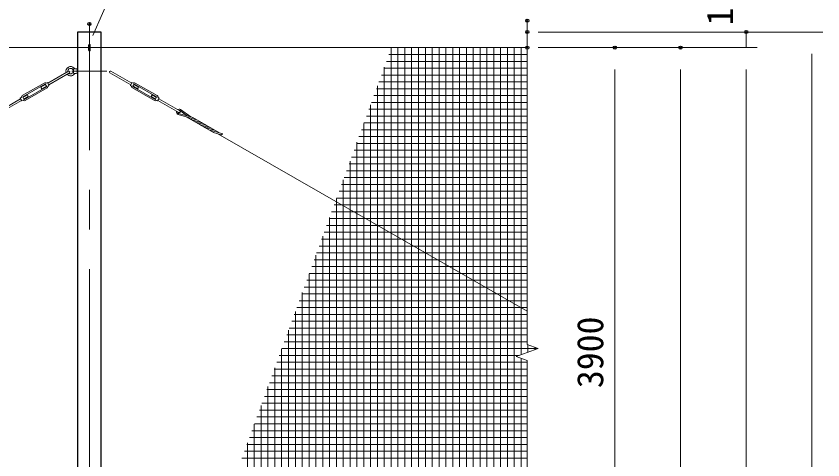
# Model space of a CAD drawing. Units: millimetres, scale not verified. Extents: x -14699 to 14701, y -10394 to 10396.
# Drawn here: x -2111 to 3047, y 2807 to 5645 of the extents above; entities that cross this region are included whole.
import ezdxf
from ezdxf.enums import TextEntityAlignment as Align

# ---------------------------------------------------------------- set-up
doc = ezdxf.new("R2010")
doc.units = ezdxf.units.MM
doc.header["$LTSCALE"] = 40
doc.header["$PDMODE"] = 32
doc.header["$PDSIZE"] = 20
doc.linetypes.add('USER1', pattern=[50.8, 31.75, -6.35, 6.35, -6.35])
for name, color, linetype, lineweight in [('0-1_D-STR1', 1, 'Continuous', 25), ('0-2_D-BMK', 2, 'USER1', 13), ('0-3_D-STR3', 3, 'Continuous', 13), ('0-7_D-STR-DIM', 7, 'Continuous', 13), ('0-A_D-STR-TXT', 7, 'Continuous', 13), ('0-B_D-STR2', 7, 'Continuous', 13)]:
    doc.layers.add(name, color=color, linetype=linetype, lineweight=lineweight)
doc.layers.add('0-9_Defpoints', color=8, linetype='Continuous')
doc.styles.add('ＭＳ ゴシック', font='')
doc.styles.get('ＭＳ ゴシック').set_extended_font_data('MS Gothic')

msp = doc.modelspace()

# ---------------------------------------------------------------- linework, layer by layer
at = {"layer": '0-1_D-STR1'}
msp.add_lwpolyline([(-1568.12, 5543.32), (-1718.12, 5543.32), (-1718.12, -1256.68), (-1568.12, -1256.68)], close=True, dxfattribs=at)
at = {"layer": '0-2_D-BMK'}
for p, q in [((-1643.12, -1307.68), (-1643.12, 5594.32)), ((-1755.62, 5293.32), (-1530.62, 5293.32))]:
    msp.add_line(p, q, dxfattribs=at)
at = {"layer": '0-3_D-STR3'}
for p, q in [((-10861.43, 5443.32), (1156.88, 5443.32)), ((-1649.12, 5460.32), (-1649.12, 5426.32)), ((-1637.12, 5460.32), (-1637.12, 5426.32)), ((-1775.86, 5292.79), (-1909.42, 5216.13)), ((-1769.89, 5282.39), (-1903.44, 5205.72)), ((-1743.9, 5306.82), (-1747.33, 5301.32)), ((-1747.33, 5301.32), (-1747.33, 5285.32)), ((-1743.9, 5279.82), (-1747.33, 5285.32)), ((-1720.9, 5308.32), (-1743.9, 5306.82)), ((-1743.9, 5306.82), (-1743.9, 5293.32)), ((-1743.9, 5279.82), (-1743.9, 5293.32)), ((-1720.9, 5278.32), (-1743.9, 5279.82)), ((-1720.9, 5308.32), (-1720.9, 5278.32)), ((-1720.9, 5301.32), (-1718.12, 5301.32)), ((-1720.9, 5285.32), (-1718.12, 5285.32)), ((-1512.13, 5282.39), (-1378.57, 5205.72)), ((-1506.16, 5292.79), (-1372.6, 5216.13)), ((-1931.87, 5217.08), (-2072.37, 5136.43)), ((-1911.41, 5219.6), (-1919.01, 5217.17)), ((-1901.45, 5202.26), (-1911.41, 5219.6)), ((-1380.56, 5202.26), (-1370.61, 5219.6)), ((-1370.61, 5219.6), (-1363.01, 5217.17)), ((-1350.14, 5217.08), (-1209.64, 5136.43)), ((-1927.64, 5209.71), (-2068.14, 5129.06)), ((-1918.18, 5193.23), (-2058.68, 5112.58)), ((-1913.95, 5185.86), (-2054.45, 5105.21)), ((-1924.16, 5207.67), (-1952.78, 5191.24)), ((-1917.44, 5195.96), (-1924.91, 5208.97)), ((-1901.45, 5202.26), (-1907.39, 5196.92)), ((-1380.56, 5202.26), (-1374.63, 5196.92)), ((-1368.07, 5185.86), (-1227.57, 5105.21)), ((-1364.57, 5195.96), (-1357.11, 5208.97)), ((-1363.83, 5193.23), (-1223.33, 5112.58)), ((-1357.85, 5207.67), (-1329.23, 5191.24)), ((-1354.38, 5209.71), (-1213.88, 5129.06)), ((-2082.88, 5116.57), (-2216.44, 5039.91)), ((-2061.41, 5113.32), (-2068.88, 5126.33)), ((-2039.51, 5141.46), (-2068.13, 5125.03)), ((-2033.54, 5131.05), (-2062.16, 5114.62)), ((-2033.54, 5131.05), (-2039.51, 5141.46)), ((-1248.48, 5131.05), (-1242.5, 5141.46)), ((-1248.48, 5131.05), (-1219.86, 5114.62)), ((-1242.5, 5141.46), (-1213.88, 5125.03)), ((-1220.6, 5113.32), (-1213.14, 5126.33)), ((-1199.14, 5116.57), (-1065.58, 5039.91)), ((-2076.9, 5106.16), (-2210.46, 5029.5)), ((-2074.91, 5102.69), (-2067.31, 5105.13)), ((-1207.11, 5102.69), (-1214.7, 5105.13)), ((-1205.11, 5106.16), (-1071.55, 5029.5)), ((-1075.74, 5015.16), (-959.17, 4981.89)), ((-1072.87, 5022.66), (-988, 4998.44)), ((-1064.15, 5040.65), (-1017.12, 5006.75)), ((-1059.98, 5047.5), (-994.46, 5000.28)), ((-848.81, 4901.16), (-1019.42, 4999.09)), ((-987.07, 4981.53), (-930.34, 4965.34)), ((-811.51, 4898.15), (-981.3, 4995.61)), ((-958.24, 4964.99), (-901.51, 4948.8)), ((-929.41, 4948.44), (-872.69, 4932.25)), ((-900.58, 4931.89), (-843.86, 4915.7)), ((-871.75, 4915.35), (-790.69, 4892.21)), ((-842.93, 4898.8), (-798.66, 4886.16)), ((-820.79, 4892.48), (1156.88, 3757.31))]:
    msp.add_line(p, q, dxfattribs=at)
for points in [[(-1918.19, 5197.26), (-1946.81, 5180.83), (-1952.78, 5191.24)], [(-1363.83, 5197.26), (-1335.21, 5180.83), (-1329.23, 5191.24)], [(-2074.91, 5102.69), (-2084.87, 5120.04), (-2078.93, 5125.37)], [(-1207.11, 5102.69), (-1197.15, 5120.04), (-1203.08, 5125.37)]]:
    msp.add_lwpolyline(points, dxfattribs=at)
for centre, radius, start, end in [((-1643.12, 5460.32), 6, 0, 180), ((-1643.12, 5426.32), 6, 180, 0), ((-1762.9, 5293.32), 30, 40.33299, 198.31856), ((-1762.9, 5293.32), 30, 221.39248, 319.66701), ((-1762.9, 5293.32), 17.5, 27.20289, 189.80448), ((-1772.87, 5287.59), 6, 299.85552, 119.85552), ((-1762.9, 5293.32), 17.5, 229.90656, 332.79711), ((-1729.36, 5321.79), 14, 220.33299, 273.7314), ((-1729.36, 5264.84), 14, 86.2686, 139.66701), ((-1729.36, 5264.84), 14, 86.2686, 139.66701), ((-1509.14, 5287.59), 6, 60.14448, 240.14448), ((-1926.64, 5207.97), 10.5, 63.73663, 119.85552), ((-1926.64, 5207.97), 2, 29.85552, 119.85552), ((-1920.23, 5220.98), 4, 243.73663, 287.75627), ((-1361.79, 5220.98), 4, 252.24373, 296.26337), ((-1355.37, 5207.97), 10.5, 60.14448, 116.26337), ((-1355.37, 5207.97), 2, 60.14448, 150.14448), ((-1919.18, 5194.97), 2, 299.85552, 29.85552), ((-1919.18, 5194.97), 10.5, 299.85552, 355.9744), ((-1904.71, 5193.95), 4, 131.95477, 175.9744), ((-1377.3, 5193.95), 4, 4.0256, 48.04523), ((-1362.84, 5194.97), 10.5, 184.0256, 240.14448), ((-1362.84, 5194.97), 2, 150.14448, 240.14448), ((-2081.61, 5128.35), 4, 311.95477, 355.9744), ((-2067.14, 5127.33), 10.5, 119.85552, 175.9744), ((-2067.14, 5127.33), 2, 119.85552, 209.85552), ((-2059.68, 5114.32), 2, 209.85552, 299.85552), ((-1222.34, 5114.32), 2, 240.14448, 330.14448), ((-1214.87, 5127.33), 2, 330.14448, 60.14448), ((-1214.87, 5127.33), 10.5, 4.0256, 60.14448), ((-1200.41, 5128.35), 4, 184.0256, 228.04523), ((-2066.09, 5101.32), 4, 63.73663, 107.75627), ((-2059.68, 5114.32), 10.5, 243.73663, 299.85552), ((-1222.34, 5114.32), 10.5, 240.14448, 296.26337), ((-1215.92, 5101.32), 4, 72.24373, 116.26337), ((-1068.23, 5031.52), 18, 161.77767, 245.3202), ((-1068.23, 5031.52), 10, 170.07207, 242.3342), ((-1068.23, 5031.52), 18, 62.96945, 121.63392), ((-1068.57, 5034.7), 6, 240.14448, 60.14448), ((-1068.23, 5031.52), 10, 65.96992, 90.92014), ((-978.83, 5010.38), 30, 240.14448, 254.07093), ((-996.23, 4969.59), 30, 60.14448, 74.07084), ((-950.01, 4993.84), 30, 240.14448, 254.07093), ((-967.4, 4953.04), 30, 60.14448, 74.07084), ((-938.58, 4936.5), 30, 60.14448, 74.07084), ((-921.18, 4977.29), 30, 240.14448, 254.07093), ((-892.35, 4960.74), 30, 240.14448, 254.07093), ((-909.75, 4919.95), 30, 60.14448, 74.07084), ((-863.52, 4944.19), 30, 240.14448, 254.07093), ((-880.92, 4903.4), 30, 60.14448, 74.07084), ((-834.69, 4927.65), 30, 240.14448, 254.07093), ((-852.09, 4886.85), 30, 60.14448, 74.07084), ((-837.56, 4945.69), 71.11, 303.16621, 311.23036)]:
    msp.add_arc(centre, radius, start, end, dxfattribs=at)
at = {"layer": '0-7_D-STR-DIM'}
for p, q in [((1156.88, 3544.62), (1156.88, 5615.72)), ((1226.88, 5543.32), (2626.88, 5543.32)), ((1226.88, 5543.32), (3046.88, 5543.32)), ((2556.88, 5443.32), (2556.88, 5543.32)), ((1226.88, 5443.32), (1786.88, 5443.32)), ((1226.88, 5443.32), (2206.88, 5443.32)), ((1226.88, 5443.32), (2626.88, 5443.32)), ((1226.88, 5443.32), (2626.88, 5443.32)), ((2976.88, 5403.32), (2976.88, -1116.68)), ((1716.88, 1683.32), (1716.88, 5303.32)), ((2136.88, -316.68), (2136.88, 5303.32)), ((2556.88, 5303.32), (2556.88, -416.68)), ((2556.88, 5303.32), (2556.88, 5163.32)), ((1086.41, 3467.66), (1227.36, 3518.97)), ((1227.36, 3518.97), (1156.88, 3544.62)), ((1156.88, 3442.01), (1086.41, 3467.66)), ((1156.88, 594.62), (1156.88, 3442.01))]:
    msp.add_line(p, q, dxfattribs=at)
at = {"layer": '0-9_Defpoints'}
for p in [(1156.88, 5615.72), (-1643.12, 5594.32), (1156.88, 5543.32), (2556.88, 5543.32), (1156.88, 5443.32), (1716.88, 5443.32), (2136.88, 5443.32)]:
    msp.add_point(p, dxfattribs=at)
at = {"layer": '0-A_D-STR-TXT'}
msp.add_lwpolyline([(617.47, 6087.11), (-1373.84, 6087.11), (-1620.43, 5520.38)], dxfattribs=at)
at = {"layer": '0-B_D-STR2'}
for p, q in [((286.31, -456.68), (286.31, 5439.23)), ((287.79, 5443.29), (1156.88, 5443.29)), ((330.06, -456.68), (330.06, 5443.32)), ((373.81, -456.68), (373.81, 5443.32)), ((417.56, -456.68), (417.56, 5443.32)), ((461.31, -456.68), (461.31, 5443.32)), ((505.06, -456.68), (505.06, 5443.32)), ((548.81, -456.68), (548.81, 5443.32)), ((592.56, -456.68), (592.56, 5443.32)), ((636.31, -456.68), (636.31, 5443.32)), ((680.06, -456.68), (680.06, 5443.32)), ((723.81, -456.68), (723.81, 5443.32)), ((767.56, -456.68), (767.56, 5443.32)), ((811.31, -456.68), (811.31, 5443.32)), ((855.06, -456.68), (855.06, 5443.32)), ((898.81, -456.68), (898.81, 5443.32)), ((942.56, -456.68), (942.56, 5443.32)), ((986.31, -456.68), (986.31, 5443.32)), ((1030.06, -456.68), (1030.06, 5443.32)), ((1073.81, -456.68), (1073.81, 5443.32)), ((1117.56, 3479), (1117.56, 5443.32)), ((271.87, 5399.54), (1156.88, 5399.54)), ((242.56, -456.68), (242.56, 5319.02)), ((255.94, 5355.79), (1156.88, 5355.79)), ((224.1, 5268.29), (1156.88, 5268.29)), ((240.02, 5312.04), (1156.88, 5312.04)), ((208.17, 5224.54), (1156.88, 5224.54)), ((192.25, 5180.79), (1156.88, 5180.79)), ((198.81, -456.68), (198.81, 5198.82)), ((176.32, 5137.04), (1156.88, 5137.04)), ((155.06, -456.68), (155.06, 5078.62)), ((160.4, 5093.29), (1156.88, 5093.29)), ((128.55, 5005.79), (1156.88, 5005.79)), ((144.48, 5049.54), (1156.88, 5049.54)), ((111.31, -456.68), (111.31, 4958.42)), ((112.63, 4962.04), (1156.88, 4962.04)), ((96.71, 4918.29), (1156.88, 4918.29)), ((80.78, 4874.54), (1156.88, 4874.54)), ((64.86, 4830.79), (1156.88, 4830.79)), ((67.56, -456.68), (67.56, 4838.22)), ((48.93, 4787.04), (1156.88, 4787.04)), ((17.09, 4699.54), (1156.88, 4699.54)), ((23.81, -456.68), (23.81, 4718.01)), ((33.01, 4743.29), (1156.88, 4743.29)), ((1.16, 4655.79), (1156.88, 4655.79)), ((-19.94, -456.68), (-19.94, 4597.81)), ((-14.76, 4612.04), (1156.88, 4612.04)), ((-30.68, 4568.29), (1156.88, 4568.29)), ((-46.61, 4524.54), (1156.88, 4524.54)), ((-78.45, 4437.04), (1156.88, 4437.04)), ((-63.69, -456.68), (-63.69, 4477.61)), ((-62.53, 4480.79), (1156.88, 4480.79)), ((-94.38, 4393.29), (1156.88, 4393.29)), ((-110.3, 4349.54), (1156.88, 4349.54)), ((-107.44, -456.68), (-107.44, 4357.41)), ((-126.23, 4305.79), (1156.88, 4305.79)), ((-151.19, -456.68), (-151.19, 4237.2)), ((-142.15, 4262.04), (1156.88, 4262.04)), ((-158.07, 4218.29), (1156.88, 4218.29)), ((-189.92, 4130.79), (1156.88, 4130.79)), ((-174, 4174.54), (1156.88, 4174.54)), ((-205.84, 4087.04), (1156.88, 4087.04)), ((-194.94, -456.68), (-194.94, 4117)), ((-221.77, 4043.29), (1156.88, 4043.29)), ((-238.69, -456.68), (-238.69, 3996.8)), ((-237.69, 3999.54), (1156.88, 3999.54)), ((-253.62, 3955.79), (1156.88, 3955.79)), ((-282.44, -456.68), (-282.44, 3876.6)), ((-269.54, 3912.04), (1156.88, 3912.04)), ((-301.39, 3824.54), (1156.88, 3824.54)), ((-285.46, 3868.29), (1156.88, 3868.29)), ((-317.31, 3780.79), (1156.88, 3780.79)), ((-333.23, 3737.04), (1156.88, 3737.04)), ((-326.19, -456.68), (-326.19, 3756.4)), ((-349.16, 3693.29), (1156.88, 3693.29)), ((-369.94, -456.68), (-369.94, 3636.19)), ((-365.08, 3649.54), (1156.88, 3649.54)), ((-396.93, 3562.04), (1156.88, 3562.04)), ((-381.01, 3605.79), (1156.88, 3605.79)), ((-413.69, -456.68), (-413.69, 3515.99)), ((-412.85, 3518.29), (1225.51, 3518.29)), ((1161.31, 3494.93), (1161.31, 3543.01)), ((1205.06, 3510.85), (1205.06, 3527.08)), ((-428.78, 3474.54), (1105.31, 3474.54)), ((1117.56, 529), (1117.56, 3456.32)), ((-444.7, 3430.79), (1156.88, 3430.79)), ((-460.62, 3387.04), (1156.88, 3387.04)), ((-457.44, -456.68), (-457.44, 3395.79)), ((-476.55, 3343.29), (1156.88, 3343.29)), ((-508.39, 3255.79), (1156.88, 3255.79)), ((-501.19, -456.68), (-501.19, 3275.59)), ((-492.47, 3299.54), (1156.88, 3299.54)), ((-524.32, 3212.04), (1156.88, 3212.04)), ((-544.94, -456.68), (-544.94, 3155.39)), ((-540.24, 3168.29), (1156.88, 3168.29)), ((-556.17, 3124.54), (1156.88, 3124.54)), ((-572.09, 3080.79), (1156.88, 3080.79)), ((-603.94, 2993.29), (1156.88, 2993.29)), ((-588.69, -456.68), (-588.69, 3035.18)), ((-588.01, 3037.04), (1156.88, 3037.04)), ((-619.86, 2949.54), (1156.88, 2949.54)), ((-635.78, 2905.79), (1156.88, 2905.79)), ((-632.44, -456.68), (-632.44, 2914.98)), ((-651.71, 2862.04), (1156.88, 2862.04)), ((-667.63, 2818.29), (1156.88, 2818.29))]:
    msp.add_line(p, q, dxfattribs=at)

# ---------------------------------------------------------------- texts
at = {"layer": '0-7_D-STR-DIM', "style": 'ＭＳ ゴシック'}
for s, p in [('100', (2522.3, 5585.24)), ('3900', (1693.27, 3265.38))]:
    msp.add_text(s, height=168.3, rotation=90, dxfattribs=at).set_placement(p, align=Align.BOTTOM_LEFT)

doc.saveas('drawing.dxf')
